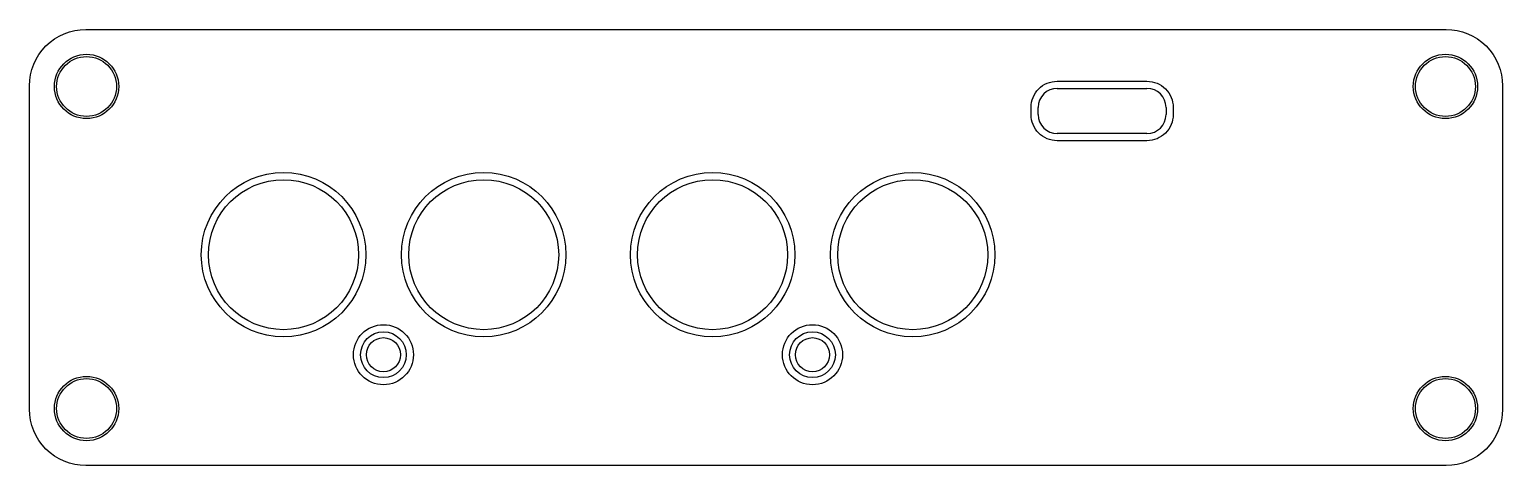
# Model space of a CAD drawing. Header units: millimetres. Extents: x -51 to 51, y -15 to 15.
import ezdxf

# ---------------------------------------------------------------- set-up
doc = ezdxf.new("R2010")
doc.units = ezdxf.units.MM
doc.layers.get('0').update_dxf_attribs({"linetype": 'CONTINUOUS'})

msp = doc.modelspace()

# ---------------------------------------------------------------- linework, layer by layer
for p, q in [((20.36, 11.127704), (26.64, 11.127704)), ((19.03, 9.297704), (19.03, 9.797704)), ((27.97, 9.797704), (27.97, 9.297704)), ((23.15, 7.967704), (20.36, 7.967704)), ((26.64, 7.967704), (23.17, 7.967704))]:
    msp.add_line(p, q)
for points in [[(-51.5, 11.315, -0.4142135624), (-47.565, 15.25), (47.565, 15.25, -0.4142135624), (51.5, 11.315), (51.5, -11.315, -0.4142135624), (47.565, -15.25), (-47.565, -15.25, -0.4142135624), (-51.5, -11.315)], [(47.565, 15.25, -0.4142135624), (51.5, 11.315), (51.5, -11.315, -0.4142135624), (47.565, -15.25), (-47.565, -15.25, -0.4142135624), (-51.5, -11.315), (-51.5, 11.315, -0.4142135624), (-47.565, 15.25)], [(20.36, 7.467704, -0.4142135624), (18.53, 9.297704), (18.53, 9.797704, -0.4142135624), (20.36, 11.627704), (26.64, 11.627704, -0.4142135624), (28.47, 9.797704), (28.47, 9.297704, -0.4142135624), (26.64, 7.467704)]]:
    msp.add_lwpolyline(points, format="xyb", close=True)
for centre, radius in [((-47.51, 11.262), 2.25), ((47.51, 11.262), 2.25), ((-47.51, 11.262), 2.0955), ((47.51, 11.262), 2.0955), ((-33.7351, -0.502), 5.75), ((-19.7397, -0.502), 5.75), ((-3.7351, -0.502), 5.75), ((10.2603, -0.502), 5.75), ((-33.7351, -0.502), 5.2451), ((-19.7397, -0.502), 5.2451), ((-19.7397, -0.502), 5.2451), ((-3.7351, -0.502), 5.2451), ((-3.7351, -0.502), 5.2451), ((10.2603, -0.502), 5.2451), ((10.2603, -0.502), 5.2451), ((-26.7501, -7.4997), 2.1002), ((-26.7501, -7.4997), 1.6002), ((3.2499, -7.4997), 2.1002), ((3.2499, -7.4997), 1.6002), ((3.2499, -7.4997), 1.6002), ((-26.7501, -7.4997), 1.1938), ((3.2499, -7.4997), 1.1938), ((-47.51, -11.262), 2.25), ((-47.51, -11.262), 2.0955), ((47.51, -11.262), 2.25), ((47.51, -11.262), 2.0955)]:
    msp.add_circle(centre, radius)
for centre, start, end in [((20.36, 9.797704), 90, 180), ((26.64, 9.797704), 0, 90), ((20.36, 9.297704), 180, 270), ((26.64, 9.297704), -90, 0)]:
    msp.add_arc(centre, 1.33, start, end)

doc.saveas('drawing.dxf')
